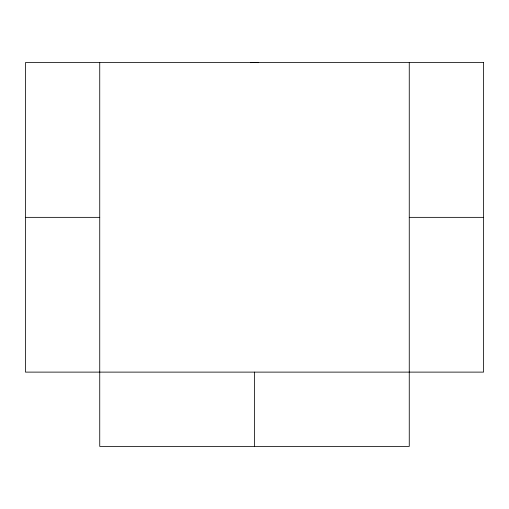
<?xml version="1.0" encoding="UTF-8"?>
<svg xmlns="http://www.w3.org/2000/svg" width="509" height="509" viewBox="0 0 509 509"><rect width="100%" height="100%" fill="white"/><g stroke="black" fill="none" stroke-linecap="round" stroke-linejoin="round"><path stroke-width="0.76" d="M25.45 217.356L99.739 217.356M409.261 217.356L483.55 217.356M409.261 62.594L409.261 446.406L99.739 446.406L99.739 62.594M254.5 372.117L254.5 446.406M250.613 62.645A154.761 154.761 0 0 1 258.387 62.645M483.55 62.594L25.45 62.594L25.45 372.117L483.55 372.117L483.55 62.594"/></g></svg>
